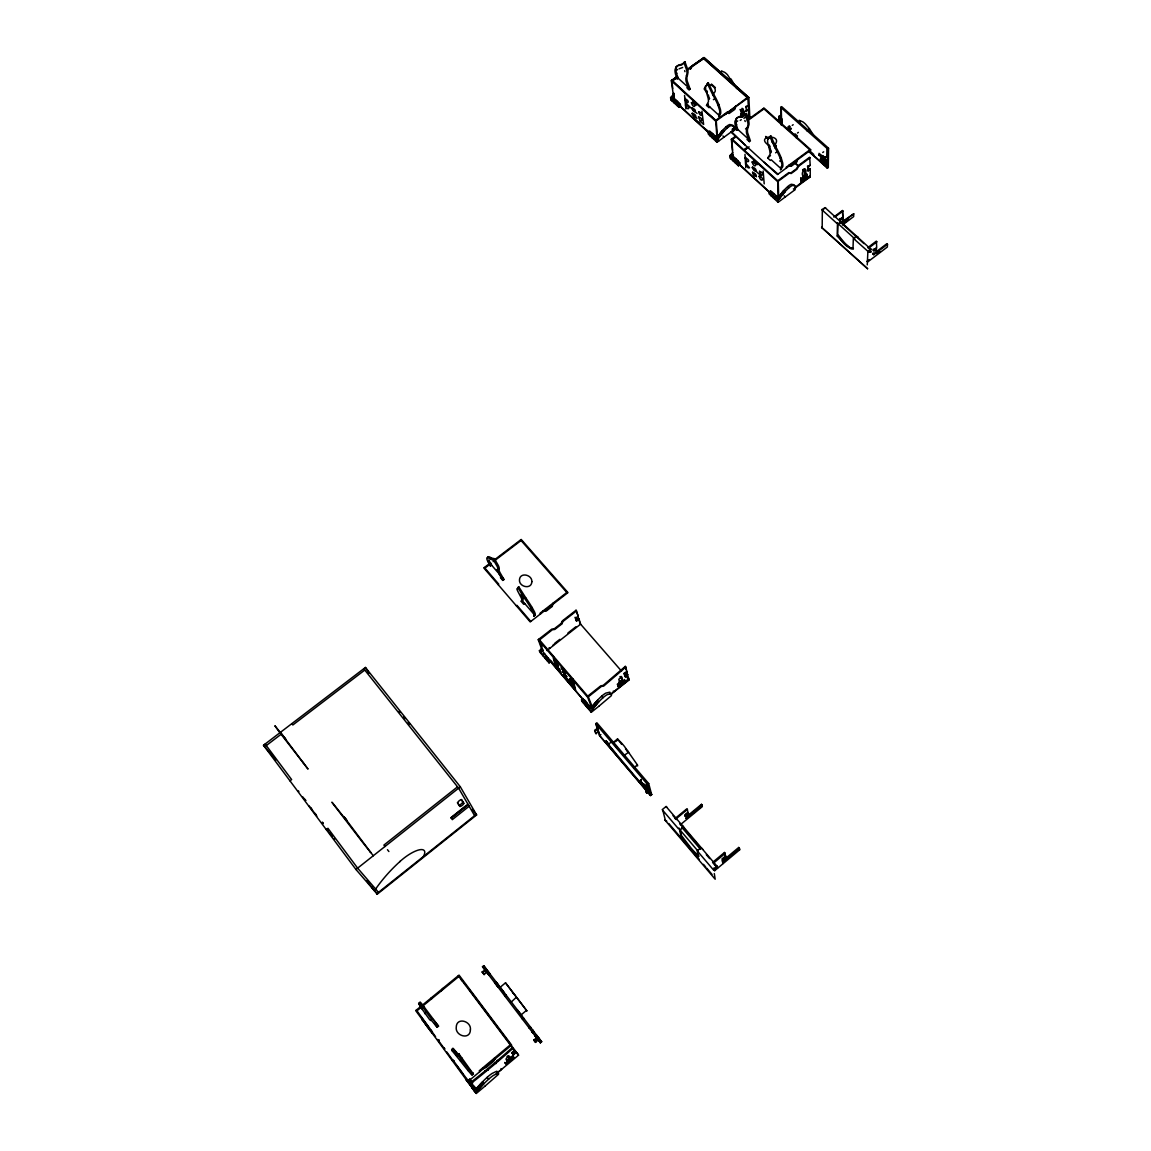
<?xml version="1.0" encoding="UTF-8"?>
<svg xmlns="http://www.w3.org/2000/svg" width="1151" height="1151" viewBox="0 0 1151 1151"><rect width="100%" height="100%" fill="white"/><g stroke="black" fill="none" stroke-linecap="round" stroke-linejoin="round"><path stroke-width="1.5" d="M825.526 160.982L819.023 155.184L819.037 153.356L825.54 159.155M825.512 162.881L825.497 164.276L820.519 159.831L820.519 158.435L826.418 163.586M822.188 227.927L822.332 210.158M822.692 156.608L822.706 155.543L825.555 158.075M824.835 161.73L827.468 160.09L824.835 161.73L824.879 157.284L826.993 156.205L827.08 148.45M825.353 162.19L824.879 157.284M826.993 162.233L827.454 165.802M826.95 159.629L826.864 167.283L810.347 152.522M826.993 156.349L825.396 157.745M827.382 168.147L827.598 148.911L780.738 107.345L781.673 106.655L828.547 148.22L828.303 167.456L827.382 168.147L808.822 151.558M837.914 223.567L837.683 234.3L845.453 244.257A16.359 6.417 53.3 0 0 849.783 247.465L853.423 248.674L849.323 247.796A16.359 6.402 53.3 0 1 840.748 239.969L837.237 234.631L837.453 223.913M839.654 219.683L839.683 218.561L840.158 220.143L842.82 218.158L840.158 220.143M833.784 217.05L842.489 210.532L842.849 217.035L840.187 219.021M842.302 217.697L842.748 220.92L840.101 222.92M842.748 220.92L842.82 218.158M842.849 217.035L842.489 210.532M517.821 587.571L518.871 586.938L525.647 597.614A39.825 5.338 52.6 0 1 532.079 607.44L534.352 611.584A22.948 3.108 52.5 0 1 535.344 614.361L533.877 616.116L534.726 615.138M521.072 594.693L522.166 596.837A24.286 3.28 52.6 0 1 523.072 599.254C523.576 601.038 519.921 602.275 522.05 600.031A24.286 3.252 52.6 0 0 521.144 597.614L517.749 591.182A23.006 3.136 52.5 0 1 516.885 588.895C518.482 585.643 522.223 596.664 524.626 598.405A39.839 5.323 52.6 0 1 531.057 608.232L533.345 612.375A22.962 3.093 52.5 0 1 534.323 615.152L533.877 616.116M842.561 224.949L853.639 216.618L853.74 213.827L840.935 222.589M852.977 249.004L853.337 238.358L868.415 251.781M853.797 238.012L856.661 236.3L858.186 237.221M498.959 569.112L499.03 570.062A24.344 3.295 52.6 0 0 499.908 572.45L503.98 579.514L502.829 580.392L500.469 577.658L501.62 576.766M499.203 568.594L499.131 567.688A22.588 3.05 52.8 0 0 498.297 565.429L494.412 558.681L492.642 559.976L490.268 558.954A39.81 5.309 52.6 0 0 487.118 557.659M873.105 254.141L873.163 252.975L873.767 254.731L873.105 254.141L886.86 243.695L887.507 244.3L887.335 247.019L867.624 261.996M867.25 264.888L867.897 251.306L870.372 249.436M873.307 250.256L873.364 249.12L873.969 250.86L873.307 250.256L875.969 248.228L876.487 251.565M721.735 71.65L721.36 70.945L724.684 72.326A13.035 4.992 56 0 1 727.432 74.714L730.928 80.11L730.41 79.189M874.026 249.709L876.702 247.681L876.371 241.134L867.825 247.609M487.909 557.429L488.24 556.739A39.81 5.338 52.6 0 1 491.405 558.019M676.126 68.283L676.025 69.118A20.589 7.539 56.1 0 0 676.011 70.038M809.239 129.804L809.383 128.682L805.714 124.337A13.222 5.352 54.9 0 0 802.837 121.848L799.211 120.323L800.305 121.733M768.695 138.365L770.767 135.804L776.019 147.342A36.774 13.97 54.9 0 1 781.155 157.73L782.637 162.665A21.164 8.1 54.8 0 1 782.738 166.679L780.421 169.6L781.313 168.938M740.683 113.143L741.373 116.999L741.704 110.496A1.597 0.763 -49.1 0 1 742.755 109.748L743.316 116.122A1.64 0.777 -49 0 1 742.596 116.841M743.186 113.575L742.611 115.934A1.64 0.777 -49 0 1 741.373 116.726L740.87 116.553M706.728 84.67L708.297 82.743L713.634 94.166A35.926 13.193 55.9 0 1 718.799 104.424L720.397 109.331A20.675 7.654 55.8 0 1 720.684 113.402L718.641 116.424L719.519 115.791M802.894 169.888L804.189 168.823A1.669 0.734 -48.3 0 1 804.607 168.765L804.232 175.297A1.669 0.734 -48.3 0 1 802.981 176.117L802.779 176.132M805.427 174.65L804.966 175.499A1.683 0.734 -48.3 0 1 803.484 176.592C799.226 172.981 808.146 163.125 805.427 174.65L804.909 174.189M683.881 62.399L686.687 70.168A20.459 7.467 56.4 0 1 686.974 73.419L685.867 78.196A21.955 8.086 55.9 0 0 686.169 81.635L689.104 89.764L690.111 89.059L687.176 80.915A21.955 8.1 55.9 0 1 686.874 77.477L687.981 72.7A20.445 7.482 56.4 0 0 687.708 69.448L684.903 61.679L682.255 64.557L679.896 65.319A35.926 13.165 55.9 0 0 675.91 67.218L675.018 69.823A20.589 7.525 56.1 0 0 675.45 73.966L677.09 78.829L678.313 78.34M621.08 676.371L622 679.853L619.18 682.097L619.9 682.759L622.562 680.486L621.626 677.004L619.842 676.759M676.299 67.564L676.889 66.456A35.926 13.179 55.9 0 1 680.888 64.571L684.183 62.931M733.345 130.408L733.878 129.2A6.633 3.165 -48.6 0 0 734.007 126.308L730.986 125.603A7.395 3.525 -48.6 0 0 727.533 127.732A22.013 10.431 -48.5 0 0 723.907 131.358L716.8 139.976L716.987 142.264L733.345 130.408L732.137 129.315L735.892 126.61L733.043 129.099M508.972 1056.604C499.894 1061.078 515.576 1062.56 508.382 1055.827C513.101 1058.071 505.361 1059.596 507.692 1061.323M502.829 580.392L498.757 573.342A24.344 3.266 52.6 0 1 497.865 570.954L497.966 568.58A22.588 3.036 52.8 0 0 497.117 566.335L493.232 559.573M499.088 568.839L497.923 569.731M740.668 110.928L741.215 110.05M684.903 61.679L684.442 62.542M794.665 190.001L795.24 188.807A6.777 2.949 -48 0 0 795.514 185.973L792.579 185.412A7.553 3.295 -48 0 0 789.097 187.642A22.502 9.74 -47.9 0 0 785.37 191.325L778.018 200.044L778.09 202.288L794.665 190.001L793.399 188.865M770.494 155.543L767.688 158.032L770.321 160.435L771.213 159.773L781.471 169.082M715.749 120.38L726.698 112.496L729.029 113.546L734.813 109.374L735.921 105.863M736.395 118.941L737.1 117.891L734.985 121.186A21.063 7.971 55.2 0 0 735.23 125.272L736.769 130.149L738.036 129.631M809.844 149.831L788.924 165.226L790.694 165.758L796.132 161.759L797.844 158.665L796.679 162.248L791.226 166.262L788.924 165.226L786.191 167.24L786.723 167.729M552.25 606.404L551.717 605.771L545.56 610.548L543.186 610.793L546.106 611.167L552.25 606.404L553.243 602.995M777.716 180.779L788.809 172.607L790.579 173.11L796.434 168.794L798.147 165.715L809.671 157.227L810.218 165.413L808.074 166.492L808.088 170.923L807.556 166.032L810.218 165.413M788.809 172.607L791.097 173.585L796.952 169.255L798.665 166.19L810.203 157.687M576.622 621.065L576.075 620.432L578.406 618.145L578.967 618.763L576.622 621.065L575.673 617.929L578.248 616.361L576.047 610.231L562.638 620.677L561.055 623.497L554.235 628.82L551.804 629.122L538.251 639.668L542.366 650.977L550.84 661.566L549.041 662.89L539.977 652.3L539.402 650.732L541.574 648.732L542.884 650.257L542.366 650.977L540.711 652.257L539.402 650.732M541.833 646.358L539.502 639.927L552.336 629.77L554.796 629.453L561.602 624.144L563.184 621.31L576.593 610.864M562.652 620.662L561.602 624.144M736.007 120.438A21.063 7.985 55.2 0 0 736.252 124.524L737.791 129.416L748.035 138.724L747.013 139.472L749.387 141.631L750.409 140.882L747.618 132.71A22.473 8.589 55 0 1 747.488 129.315L748.97 124.682A20.905 7.942 55.5 0 0 748.826 121.474L746.165 113.661L743.215 116.452L740.582 117.057A36.76 13.927 54.9 0 0 736.108 118.668M587.744 696.168L600.793 685.823L603.182 685.392L625.324 666.371L627.209 672.198L626.648 671.551L624.058 673.22M599.211 705.98L591.269 712.311L590.794 710.843L592.463 709.52L587.686 697.305L601.354 686.471L603.743 686.039L625.871 667.005M746.165 113.661L745.618 114.496M441.207 991.011L442.761 988.45L443.336 989.213M680.155 104.05L677.493 105.964L677.248 103.633L678.63 102.655L680.385 104.597A3.381 1.209 55.8 0 1 680.558 106.194L679.176 107.172A3.381 1.194 55.8 0 0 679.004 105.59L676.659 102.813A2.201 0.777 55.8 0 0 675.968 102.18L674.889 101.187A2.129 0.748 55.8 0 0 674.213 100.554L673.062 99.518A2.518 0.892 55.9 0 0 672.328 98.842L670.587 97.533L672.443 95.806A27.696 13.913 -49 0 1 673.968 93.504M671.767 98.612L673.623 96.9A27.696 13.898 -49 0 1 674.112 96.123M733.014 126.006A6.618 3.165 -48.7 0 0 732.813 125.214L729.777 124.509A7.395 3.525 -48.6 0 0 726.324 126.639A21.998 10.445 -48.5 0 0 722.699 130.264C719.879 132.149 717.951 139.314 714.944 137.976A2.547 0.921 55.2 0 0 714.195 137.271L713.016 136.206A2.144 0.777 55.3 0 0 712.325 135.559L711.217 134.538A2.216 0.806 55.3 0 0 710.498 133.89L708.297 132.322A3.798 1.367 55.3 0 0 708.455 134.264L716.987 142.264M482.845 1067.811L483.449 1068.617L486.326 1067.337L493.462 1061.366L495.131 1058.848L494.527 1058.028L510.267 1044.878M736.856 164.334L736.712 162.061L738.122 161.039L739.935 163.054A3.439 1.252 54.9 0 1 740.021 164.593L738.438 165.802L729.921 157.96L729.763 155.673L731.662 153.917A28.286 13.093 -48.3 0 1 732.712 152.364M470.356 1082.688C484.859 1071.394 498.498 1059.927 512.195 1047.683L515.116 1051.165L512.181 1053.338L511.591 1052.561L513.519 1054.877L516.123 1052.374L515.562 1051.582L512.943 1054.1L513.519 1054.877M466.141 1078.458L470.241 1084.055C484.959 1072.531 498.872 1060.934 512.785 1048.46L512.195 1047.683M729.763 155.673L731 156.795L732.396 155.773L732.899 155.054L731.662 153.917M494.412 558.681L491.434 558.062L490.268 558.954M794.42 185.584A6.777 2.964 -48 0 0 794.248 184.822L791.327 184.261A7.553 3.295 -48 0 0 787.831 186.491A22.488 9.755 -47.9 0 0 784.119 190.188C781.227 192.03 779.141 199.368 776.105 197.986A2.59 0.964 54.2 0 0 775.314 197.253L774.091 196.13A2.187 0.806 54.2 0 0 773.357 195.469L772.192 194.39A2.259 0.834 54.3 0 0 771.458 193.713L769.127 192.044A3.87 1.439 54.3 0 0 769.185 193.929L778.09 202.288M610.174 693.305A7.625 2.489 -41.3 0 0 609.771 692.183L605.872 693.089A8.503 2.762 -41.3 0 0 601.728 696.11A25.308 8.172 -41.3 0 0 597.527 700.211L589.456 709.261L590.794 710.843M592.463 709.52L598.16 702.57L596.793 700.988M501.002 1068.617L501.577 1069.38L496.513 1073.394L497.031 1072.487A8.575 1.827 -39.7 0 0 496.585 1071.279L491.937 1073.538A9.568 2.043 -39.7 0 0 487.276 1077.235A28.43 6.014 -39.8 0 0 482.715 1081.623L474.097 1090.803L476.298 1093.45L485.132 1086.04M718.785 116.568L719.807 114.035A20.675 7.64 55.8 0 0 719.504 109.978L717.951 105.072A35.94 13.179 55.9 0 0 712.757 94.799L707.75 84.354L708.297 82.743M475.507 1092.745L484.111 1083.537A28.444 5.985 -39.8 0 1 488.686 1079.149A9.568 2.029 -39.7 0 1 493.347 1075.451L497.98 1073.192A8.575 1.827 -39.7 0 1 498.426 1074.387L485.118 1086.026M718.195 138.954L716.339 136.969A2.547 0.921 55.3 0 0 715.591 136.264L714.411 135.199A2.144 0.777 55.3 0 0 713.721 134.552L712.613 133.53A2.216 0.806 55.3 0 0 711.894 132.883L709.692 131.315A3.798 1.381 55.3 0 0 709.606 132.509M598.146 702.556L598.865 701.779A25.308 8.143 -41.3 0 1 603.066 697.679A8.503 2.762 -41.3 0 1 607.224 694.643L611.123 693.736A7.625 2.475 -41.3 0 1 611.253 695.751L599.196 705.966M546.955 650.588L580.593 624.159L578.967 618.763M745.92 111.187L748.467 109.561L745.805 111.115M781.515 119.143L778.939 120.783L781.543 119.157M807.57 170.449L810.218 168.809L810.246 176.808L794.578 188.404M808.088 170.923L810.203 168.823M726.18 126.783L727.533 127.732M787.687 186.649L789.097 187.642M780.579 169.744L781.831 167.341A21.164 8.086 54.8 0 0 781.73 163.327L780.277 158.406A36.774 13.956 54.9 0 0 775.141 148.004L770.192 137.429L770.767 135.804M399.8 861.696L400.231 861.265A21.351 6.805 -38.7 0 1 419.482 849.798A21.351 6.805 -38.7 0 1 423.424 856.502M627.784 674.486L625.381 676.817L624.835 676.184L627.237 673.839L629.093 679.565L610.476 694.384M597.844 729.202L597.283 728.525L594.635 730.266L595.542 733.029L596.089 733.676L598.52 731.302M601.556 696.283L603.066 697.679M485.017 969.948L482.125 971.991L484.125 974.58L486.672 972.12M745.316 114.855L740.582 117.057M536.726 1039.943L534.999 1041.612L535.575 1042.389L538.179 1039.885M487.089 1077.408L488.686 1079.149M649.38 791.226L646.704 793.025L646.128 792.348L645.596 790.392L648.099 787.989L646.963 783.773M646.704 793.025L646.157 791.068L648.675 788.665L648.099 787.989M708.383 104.079L706.513 105.403L709.03 107.69L709.908 107.057M779.443 199.008L777.515 196.936A2.59 0.964 54.2 0 0 776.724 196.217L775.501 195.094A2.187 0.82 54.2 0 0 774.767 194.418L773.616 193.354A2.259 0.834 54.3 0 0 772.868 192.677L770.537 190.994A3.87 1.439 54.3 0 0 770.595 192.893M512.382 1056.143L513.792 1057.855L512.382 1056.143L507.116 1060.56M496.326 1073.797L518.554 1055.15L467.637 987.4M537.661 1039.18L538.869 1038.159M541.445 1041.526L540.236 1042.547L541.502 1041.612M540.409 1042.777L541.617 1041.756L483.722 965.689L482.499 966.682L540.409 1042.777L535.071 1035.857L536.308 1034.821L541.617 1041.756M494.527 1058.028L479.248 1070.804L479.852 1071.624M489.276 1063.524L492.844 1060.546L493.462 1061.366M467.723 1081.767L511.605 1045.079L459.033 975.113L415.698 1010.621L476.298 1093.45M531.877 1031.613L533.1 1030.591M532.323 1032.188L533.546 1031.167M533.949 1031.699L533.042 1033.109M535.934 1036.936L537.157 1035.914M514.238 1057.28L506.267 1064.157L505.418 1063.236L512.972 1056.92M536.237 1037.324L537.459 1036.303M506.267 1064.157L505.692 1063.395L513.217 1057.078M537.963 1036.965L536.74 1037.986L534.481 1035.08M488.6 974.609L489.794 973.617M521.029 1014.693L521.619 1015.47L521.144 1014.851L526.496 1010.391L513.95 993.86M522.194 1018.865L523.403 1017.844M522.64 1019.455L523.863 1018.448M712.555 862.43L724.497 852.474L725.763 856.603L722.655 859.898L725.849 857.236L725.116 856.373L721.922 859.034L722.655 859.898M713.289 863.293L725.231 853.337M473.061 1073.149L471.896 1074.128L472.327 1075.25A26.948 1.065 53.2 0 1 470.932 1073.926L468.112 1070.646L469.306 1069.653L472.111 1072.948A26.948 1.036 53.2 0 0 473.493 1074.257L458.803 1053.74L457.638 1054.719M738.712 847.467L722.296 861.178L723.015 862.027L739.446 848.316L738.712 847.467L739.647 849.812L714.67 870.688L713.937 869.839M723.015 862.027L726.094 858.732L725.849 857.236M471.464 1074.056L472.644 1073.077M472.068 1074.372L473.248 1073.394M454.89 1052.777L456.084 1051.784M455.925 1055.035L457.12 1054.043M452.199 1060.531L452.904 1059.956L468.428 1081.177M679.579 830.087L681.004 836.13L685.19 841.913A19.452 2.388 51.4 0 0 694.7 853.107L698.959 856.186L695.233 852.661A19.452 2.388 51.4 0 1 690.557 847.438L681.536 835.698L680.112 829.641M460.587 1058.747L461.767 1057.769M468.083 1070.603A46.659 1.827 53.2 0 1 460.458 1061.064L461.637 1060.042L452.818 1048.23A27.12 1.065 53.2 0 1 454.012 1049.41L458.285 1054.33A28.43 1.093 53.1 0 0 459.537 1055.568L458.803 1053.74M505.821 994.709L504.613 995.701L505.145 996.392L506.339 995.385M504.857 996.032L506.066 995.039M460.443 1061.035L452.285 1050.949L453.494 1049.957M511.332 1001.974L516.454 997.169M420.878 1005.398L420.259 1004.708A26.631 1.05 53.1 0 0 418.691 1003.125L418.705 1003.686A46.615 1.827 53.2 0 0 421.798 1008.751L429.409 1019.326A26.358 1.05 53.1 0 0 430.589 1020.477L430.949 1020.074A28.545 1.122 53.2 0 1 432.2 1021.282L437.193 1027.253L438.531 1026.145L421.597 1003.614A26.631 1.022 53.1 0 0 420.029 1002.032L420.057 1002.579A46.601 1.784 53.2 0 0 423.151 1007.629L430.776 1018.203A26.344 1.022 53.1 0 0 431.956 1019.354L432.301 1018.966A28.545 1.108 53.2 0 1 433.553 1020.174L438.531 1026.145M431.74 1032.576L432.445 1032.001L416.389 1010.06M680.183 829.9L678.989 828.303L680.183 829.9L683.622 827.065L682.428 825.468M496.225 982.105L495.103 983.213L497.29 986.062L496.556 985.112M495.563 983.803L496.772 982.81M497.678 986.623L498.901 985.616M498.167 987.241L499.376 986.234M504.455 992.939L500.167 987.285L505.505 982.825L516.022 996.622M430.776 1020.29L432.129 1019.167M687.507 809.398L675.651 819.152L675.09 818.49L686.946 808.736L688.255 812.894L685.219 816.145L688.384 813.541L687.823 812.879L684.658 815.498L685.219 816.145M488.729 974.768L489.923 973.789L483.722 965.689M684.658 815.498L686.629 813.11M686.514 816.635L701.463 804.333L702.024 804.981L702.326 806.606L680.284 824.778M688.384 813.541L688.73 815.138L685.708 818.419L702.024 804.981M690.931 814.894L701.765 805.959L701.463 804.333M416.95 1010.823L458.875 976.465M421.827 1008.78L423.18 1007.672M423.151 1008.103L424.474 1007.01M424.618 1013.614L426.287 1012.146M418.705 1003.686L420.057 1002.579M643.711 784.45L642.589 785.37L642.359 784.55L647.078 790.09M650.545 795.571L647.538 784.464L648.689 783.529L596.851 722.785L595.714 723.691L599.585 735.676L650.545 795.571L651.667 794.65L648.689 783.529M650.373 795.355L651.61 794.406L649.337 791.744M640.388 781.486L641.208 779.486L640.388 781.486L647.567 789.931M633.669 767.918L637.409 764.897L624.374 746.323A15.625 2 51.8 0 0 621.18 742.64L617.468 738.956L620.26 742.539M600.621 734.539L599.513 735.431L645.97 790.046M623.597 755.761L628.647 752.265L627.885 751.186M609.757 743.229L610.893 742.323M612.505 742.999L617.497 738.985M615.483 741.69L617.972 739.69M599.585 735.676L600.707 734.784M376.881 893.636L476.269 814.361M377.312 894.14L476.615 814.937L460.342 786.824L365.442 667.451L263.493 745.273L355.947 869.48L377.312 894.14L371.658 886.831M591.11 707.951L586.881 703.002L585.226 704.311L585.701 705.793M588.88 705.347L587.226 706.656L587.701 708.124L589.355 706.815L587.355 704.484M451.178 817.483L466.443 805.34M618.332 686.73L617.828 684.931L624.619 679.536L625.094 681.334L618.332 686.73L617.77 686.097L624.547 680.716L625.094 681.334M468.025 804.333L451.106 817.785L452.285 819.656L469.133 806.261L468.083 804.923L451.235 818.318M627.381 679.867L628.273 677.853M625.842 681.421L628.547 678.946L629.093 679.565M611.095 694.211L629.165 679.838L623.885 673.795M457.537 786.824L383.902 845.093L384.966 846.503M355.947 869.48L460.342 786.824M591.269 712.311L581.902 701.333C580.147 696.772 586.132 700.153 586.881 703.002M581.902 701.333L583.557 700.024L583.068 698.542M584.938 700.7L583.183 701.937L583.672 703.405M572.033 679.061L572.651 678.558L575.601 689.708M549.113 662.904L548.495 661.336L550.135 660.055M553.358 644.402L553.372 645.438M554.653 643.38L559.832 639.337M567.918 633.007L576.004 626.691M544.61 653.567L542.869 654.775L543.43 656.329M546.452 655.753L544.811 657.048L545.373 658.602M326.265 829.626L327.949 828.303L357.63 868.142L378.492 892.356M548.509 658.113L546.797 659.365L547.358 660.904L548.998 659.624L547.013 657.322M552.609 656.415L553.228 655.926L553.904 657.84M566.81 592.492L540.092 613.195L540.625 613.814M531.071 608.26L532.093 607.469M521.892 598.635L522.914 597.844M524.626 598.405L525.647 597.614M516.367 605.829L516.972 605.368L530.798 621.439M289.98 780.853L291.635 779.572L265.133 744.021M524.683 603.498L523.676 604.275L521.043 601.225M738.438 165.802L738.625 165.615A3.439 1.252 54.9 0 0 738.539 164.075L736.122 161.212A2.23 0.82 54.9 0 0 735.403 160.55L734.266 159.514A2.158 0.791 54.9 0 0 733.561 158.867L732.367 157.773A2.561 0.935 54.9 0 0 731.604 157.068L731.115 156.824M517.835 587.729L518.871 586.938M501.678 579.068L502.829 578.176M498.138 584.622L498.743 584.161L484.398 567.501M490.527 562.825L483.808 567.961L530.194 621.914L567.975 592.607L521.202 539.459L494.527 559.789M493.146 561.587L494.311 560.695M484.902 568.09L491.031 563.414M493.693 561.386L521.072 540.51M491.664 565.242L490.283 565.846L491.434 564.968L489.103 560.81A22.775 3.065 52.6 0 1 488.7 559.947M364.781 670.055L292.843 724.986L291.822 723.648M266.298 745.56L281.563 733.906M496.887 569.673L498.052 568.795M873.767 254.731L887.507 244.3M866.962 261.392L869.365 259.579M877.076 253.709L879.824 251.637M488.24 556.739L486.815 558.782A22.79 3.036 52.6 0 0 487.952 561.702L490.283 565.846M488.341 561.933L489.492 561.055M868.487 248.213L877.033 241.739M867.983 251.666L870.803 248.659M873.969 250.86L876.645 248.832M835.497 216.604L843.007 210.993M837.899 224.042L836.878 222.647L837.899 224.042L840.777 221.884L839.755 220.488M841.439 223.049L853.74 213.827M843.597 223.337L849.05 219.237M822.706 210.216L824.634 207.914M774.321 194.202L772.796 195.238L772.868 197.483M776.076 195.929L774.666 196.965L774.738 199.209L776.148 198.173M801.269 178.578L807.067 174.29L807.081 176.995L801.297 181.268L800.751 178.103L801.297 181.268M800.779 180.808L806.563 176.535L806.549 173.83M800.607 183.095L810.246 176.808M794.665 187.93L809.728 175.959M827.224 168.003L828.317 167.053M537.229 1038.648L534.323 1040.792L533.747 1040.015L536.639 1037.885M778.177 197.843L777.702 181.642L789.327 173.067M769.213 191.958L770.623 190.908M819.023 155.184L819.958 154.493L826.461 160.291M822.735 152.507L823.67 151.817M827.598 148.911L828.547 148.22M772.292 192.447L770.882 193.483L770.954 195.728L772.364 194.692M820.519 159.831L821.454 157.745L823.943 159.975M780.277 158.406L781.184 157.745M779.687 161.111L780.579 160.449M781.025 166.766L781.932 166.104M764.206 183.858L763.156 171.024M512.569 1051.841L514.54 1050.388L515.116 1051.165M775.112 148.004L776.019 147.342M770.508 151.975L771.415 151.313M797.456 133.041L798.391 132.365M796.492 138.379L797.398 135.976L794.981 133.818M775.573 152.824L776.465 152.162M763.617 161.874L778.033 174.132M806.621 130.71L809.383 128.682L813.915 135.804M743.934 150.191L746.841 148.076M744.812 149.975L749.1 146.868M738.122 161.039L737.518 160.19A2.23 0.82 54.9 0 0 736.798 159.529L735.676 158.493A2.158 0.791 54.9 0 0 734.957 157.845L733.014 158.665L733.173 160.953M736.352 159.327L734.856 160.334L735 162.622L736.395 161.6M738.309 163.514L739.705 162.492M788.651 126.754L790.104 126.423L788.564 126.711A1.827 0.734 55.1 0 0 788.564 128.624L789.485 129.574A1.827 0.734 55.1 0 0 790.363 129.157A1.827 0.734 55.1 0 0 789.169 127.099M792.233 125.401L793.168 124.711M768.782 146.968L769.688 146.306M745.287 145.17L731.389 131.646M731.144 159.083L732.568 158.464M744.222 149.572L746.999 147.558M715.174 138.321L713.778 139.329L713.591 137.027L715.116 136.034M740.251 120.438L741.287 119.69M743.877 118.352L744.913 117.603M735.748 125.214L736.769 124.481M747.287 117.56L748.265 116.855L748.208 113.805M715.778 141.156L717.159 140.149M748.869 117.359L749.79 116.697M748.74 117.647C751.171 115.891 748.078 119.085 748.265 116.711M736.813 127.703L730.856 132.02L777.486 174.52L810.951 149.903L764.019 108.021L747.776 119.776M731.892 132.106L737.316 128.164M747.445 120.841L763.976 108.87M736.769 130.149L737.791 129.416M734.424 157.644L733.777 156.752A2.561 0.935 54.9 0 0 733.014 156.047L731.331 139.271L735.503 136.25M745.546 128.898L746.567 128.164M747.215 127.675L748.251 126.927M732.439 139.429L736.093 136.782M747.488 97.418L724.785 114.611L748.553 97.475L703.88 57.55L687.305 69.305M716.987 137.847L715.721 121.215L727.202 112.942M747.905 98.18L748.841 97.504L704.153 57.622L691.837 66.168L690.341 69.233L691.852 66.168L703.635 58.615L747.905 98.18L748.884 117.776M708.455 132.192L709.764 131.228M744.251 111.503L742.208 109.676L743.129 109M711.361 132.682L709.966 133.689L710.153 136.005M713.289 134.365L711.793 135.372L711.98 137.674M736.654 121.675L737.676 120.941M717.951 105.072L718.828 104.424M719.044 113.503L719.922 112.87M703.333 127.444L708.699 131.531M712.742 94.799L713.634 94.166M708.771 99.087L709.663 98.454M713.39 99.677L714.282 99.029M702.513 109.086L716.239 120.754M506.929 1056.604L507.922 1055.985M685.061 93.173L671.839 80.282M675.349 101.748L673.954 102.727L670.846 99.864L670.587 97.533M678.63 102.655L678.054 101.82A2.201 0.777 55.8 0 0 677.364 101.187L675.464 101.993L675.709 104.324L679.018 107.374M686.442 75.736L687.449 75.016M687.852 87.001L686.845 87.721L689.104 89.764M670.846 99.864L672.227 98.885M688.01 88.771L689.017 88.066L690.111 89.059M672.026 100.943L673.407 99.964M676.846 101.015L676.27 100.195A2.129 0.748 55.9 0 0 675.594 99.576L673.709 100.396L673.954 102.727L675.709 104.324M675.882 67.175L676.889 66.456M679.896 65.319L680.917 64.6M676.558 70.24L677.565 69.52M682.658 67.463L679.133 68.815M675.91 73.88L676.917 73.16M677.176 76.498L671.321 80.642L715.721 121.215M677.148 76.599L671.335 80.728L673.723 97.849A2.518 0.892 55.9 0 1 674.457 98.526L675.09 99.403M672.328 80.714L677.651 76.93M687.593 69.88L703.808 58.37M672.414 80.872L677.22 77.462M677.09 78.829L678.083 78.124L676.457 73.247A20.589 7.539 56.1 0 1 676.083 71.031M485.564 970.681L482.686 972.724L482.125 971.991M596.089 733.676L595.182 730.899L597.829 729.173M627.194 672.213L624.605 673.853L625.381 676.817M773.976 145.86C785.716 133.358 752.423 135.027 769.573 145.904M705.692 85.807L704.139 88.944L707.174 93.188M712.829 93.749C718.713 91.159 712.958 83.563 708.052 84.915M707.405 83.39L705.577 87.016A20.675 7.755 55.7 0 0 705.88 90.296L708.124 98.166A21.927 8.057 56 0 1 708.44 101.633L706.513 105.403M778.939 120.783L778.81 116.251L780.925 115.215L779.313 116.697L779.428 121.215M748.193 105.993L745.675 106.655L748.179 106.021M769.861 136.465L767.645 139.918A21.178 8.215 54.8 0 0 767.803 143.17L769.846 151.026A22.43 8.532 55.1 0 1 770.005 154.45L767.688 158.032M621.626 677.004L618.792 679.263L619.727 682.73M871.192 251.752L869.163 251.882L870.775 252.069M550.682 661.609L583.557 700.024M581.399 699.851L589.456 709.261M636.877 765.645L637.654 765.904L637.409 764.897M542.366 650.977L541.056 649.452L541.617 651.006M540.711 652.257L548.495 661.336M717.677 867.926L714.21 864.387M715.577 866.976L717.188 868.343M787.946 129.056L796.463 136.652M763.458 108.424L810.39 150.321M809.844 150.968L813.771 154.464M820.303 160.306L822.922 162.636M703.333 57.938L748.006 97.878M743.719 116.064L744.913 114.524M741.719 109.575A1.597 0.763 -49.1 0 1 742.668 109.259L743.46 109.935M742.007 109.69L744.596 112.021M741.906 110.007L744.496 112.323M740.093 109.474L744.021 113.028M711.433 84.066L715.39 87.62M735.705 105.906L734.122 108.971M740.395 110.136L744.337 113.704M765.962 136.494L768.307 138.595M771.803 141.76L776.278 145.789M794.737 162.435L798.665 166.19M802.65 169.571L805.297 171.959M765.588 136.537L768.192 138.883M773.386 143.573L775.975 145.904M794.147 162.305L798.046 165.816M805.427 175.499L803.024 177.283M728.77 112.827L726.957 112.208M825.569 207.612L821.742 209.626L836.432 222.977M825.051 207.612L871.293 249.594M840.359 222.186L863.955 243.609M867.796 247.105L870.89 249.911M472.557 1088.342L465.594 1079.12L466.486 1080.026M678.083 78.124L686.83 86.08M707.39 104.77L719.663 115.934M837.856 223.423L854.819 238.847M467.536 1081.825L468.342 1082.559M469.752 1084.889L470.471 1085.479M671.853 80.354L716.239 120.841L717.476 137.113L718.699 138.235M692.514 101.82L696.24 105.23M722.555 130.437L723.749 131.531M722.065 130.984L723.274 132.077M731.331 139.271L777.702 181.642M836.806 235.84L851.28 249.076M722.022 131.027L723.245 132.135M721.404 131.775L722.612 132.883M753.286 161.154L757.185 164.708M470.241 1084.055L477.363 1091.191M720.799 132.523L722.008 133.631M783.96 190.361L785.212 191.512M720.195 133.271L721.418 134.379M722.943 135.976L724.137 137.07M719.62 134.034L720.843 135.142M782.781 191.713L784.047 192.879M686.557 103.849L697.06 113.46M719.058 134.796L720.281 135.919M782.148 192.476L783.414 193.641M781.529 193.239L782.795 194.404M718.512 135.573L719.735 136.681M784.09 195.756L785.342 196.907M717.994 136.35L719.202 137.458M752.092 167.629L761.128 175.916M780.925 194.001L782.191 195.166M672.443 95.806L673.623 96.9L673.277 93.591M691.693 113.517L697.002 118.38M699.65 120.812L703.621 124.452L701.937 111.273M780.335 194.778L781.615 195.943M671.968 96.54L673.148 97.619M779.774 195.555L781.04 196.72M694.585 118.582L699.88 123.43M717.677 139.775L718.886 140.882M779.227 196.332L780.479 197.497M680.399 106.381L708.858 132.523M715.591 138.854L716.8 139.976M679.881 106.28L709.476 133.473M713.332 137.012L715.908 139.386M752.653 173.24L756.495 176.779M779.946 198.274L778.68 197.109L778.234 181.254L731.849 138.897L732.583 150.206M731.173 154.651L732.396 155.773M739.848 164.78L770.71 193.167M776.752 198.893L778.018 200.044M739.1 164.478L770.422 193.282M422.676 1020.131L421.77 1019.268L430.373 1030.649M425.381 1024.217L428.301 1027.829L427.424 1026.98M702.844 849.424L701.218 847.712L697.722 850.316M808.621 128.768L809.139 129.502M505.692 1063.395L504.843 1062.459L505.418 1063.236M615.44 745.848L616.188 746.654A15.639 1.942 51.8 0 1 616.95 747.517M298.454 790.866L298.872 791.672M520.569 539.934L567.342 593.096M578.248 616.361L576.047 610.231M575.673 617.929L575.126 617.296L576.075 620.432M580.046 623.54L621.526 671.105M622.705 681.047L622.159 680.428L617.281 684.298L617.828 684.931M625.511 748.941L626.374 749.992M517.821 1054.201L515.562 1051.582M453.422 1051.064L454.113 1051.856M455.724 1053.755L457.091 1055.323A28.444 1.122 53.2 0 0 457.638 1055.884M491.434 564.968L497.39 571.874M498.441 573.097L503.98 579.514M522.05 600.448L534.898 615.325M518.554 1055.15L515.893 1051.971M597.34 700.398L598.693 701.966M550.264 647.869L549.142 647.682L549.761 648.401M596.045 701.837L597.398 703.405M595.355 702.614L596.707 704.196M594.679 703.39L596.031 704.973M725.763 856.603L724.497 852.474M594.031 704.167L595.384 705.75M538.251 639.668L587.686 697.305M688.73 815.138L687.823 812.879M726.094 858.732L725.116 856.373M593.398 704.944L594.75 706.527M592.794 705.707L594.146 707.289M592.218 706.469L593.556 708.052M563.817 674.745L575.097 687.91M592.995 708.8L588.305 696.815L538.869 639.193L542.884 650.257M722.181 860.531L722.914 861.394M550.912 660.688L554.293 664.631M558.796 669.896L561.041 672.529M566.666 679.09L572.292 685.665M547.66 658.228L589.355 706.973M722.54 862.646L723.274 863.495M595.714 723.691L647.538 784.464M666.731 807.081L666.17 806.405L662.199 809.671L678.443 828.763M716.843 865.84L717.418 866.502L713.404 869.854L697.175 850.776L698.412 856.632M666.228 806.678L717.461 866.761M673.033 815.642L676.4 819.584M679.766 823.526L700.729 848.114M706.326 854.689L709.678 858.617M713.044 862.559L716.972 867.178M681.867 827.425L700.47 849.251M644.589 784.176L647.682 787.802M640.085 780.407L647.279 788.867M649.164 791.715L651.667 794.65M646.963 791.197L649.912 794.665L649.164 791.931M679.809 829.727L698.01 851.107M668.803 823.512L699.132 859.236M703.477 864.343L705.649 866.904M706.743 868.185L711.994 874.386M666.774 821.138L664.832 819.9L715.174 879.22L714.296 873.537M263.493 745.273L275.88 759.962M460.558 978.925L462.673 981.429M466.184 985.587L464.428 983.501L465.004 984.278M344.336 817.239L347.055 820.591M282.671 735.302L286.024 739.474M513.202 992.953C514.109 994.09 511.648 991.04 514.051 994.032M322.438 822.634L323.23 823.627M620.159 751.344L620.95 752.337M305.605 800.535L302.742 796.866M316.842 816.117L309.202 805.988M363.745 668.745L458.616 788.19L474.629 815.671M472.169 809.326L476.615 814.937M461.278 799.542L463.81 803.384A2.647 0.863 -39.4 0 1 462.155 805.412A2.647 0.863 -39.4 0 1 459.911 806.463L457.364 802.65M473.449 1085.868L471.766 1087.623L474.097 1090.803M533.747 1040.015L535.575 1042.389M310.727 807.671L311.734 808.966M475.939 1089.263L474.428 1087.249M387.455 849.697L388.894 851.539M283.578 736.597L284.729 738.064M505.505 982.81L514.497 994.622M283.275 736.194L274.888 725.734A70.024 0.82 52.8 0 0 280.053 732.971L308.036 769.084L280.398 732.367M369.903 884.759L367.975 882.227M482.499 966.682L489.175 975.372M538.409 1040.029L539.359 1041.238M302.9 762.264L303.634 763.214M332.351 836.504L329.172 832.331M512.195 991.601L512.353 991.831M496.297 982.177L496.829 982.882L495.621 983.875L494.542 982.45L495.218 983.357M516.914 997.773L526.957 1011.024L526.496 1010.391M496.095 981.918L496.426 982.364M497.822 984.191L498.484 985.069L497.764 984.119M517.331 1009.844L521.144 1014.851M539.258 1041.123L539.848 1041.885M483.578 973.861L484.125 974.58M330.265 833.266L332.38 836.072M373.269 855.768L344.149 817.066C355.026 831.727 323.834 791.356 333.963 805.067A57.133 0.719 52.8 0 1 348.882 824.447A70.772 0.834 52.8 0 0 362.896 842.705L370.78 852.632L370.176 851.654M458.314 975.717L510.871 1045.698M438.344 1039.641L438.919 1040.418M620.979 743.474L621.669 744.38M509.994 1057.64L510.843 1058.704M509.447 1057.021L510.037 1057.798M367.126 880.544L369.011 883.09M627.453 751.028L626.892 750.308L627.137 751.157M497.117 1060.301L497.692 1061.093M495.434 1062.805L496.009 1063.596M371.543 887.018L374.406 890.788L375.643 889.047A82.455 25.581 -39 0 1 387.7 873.825L389.613 871.724A63.19 19.74 -38.9 0 1 400.231 861.265M315.129 813.44L316.122 814.793M485.708 1066.517L486.326 1067.337M487.751 1069.221L488.341 1070.013M431.222 997.903L431.783 998.68M484.888 1070.531L485.477 1071.322M453.724 1060.618L454.3 1061.38M482.514 1081.825L483.924 1083.738M481.938 1082.429L483.291 1084.415M481.118 1083.292L482.542 1085.22M367.629 881.752L367.025 880.932M480.384 1084.069L481.809 1086.012M479.679 1084.861L481.089 1086.789M434.56 1023.656L437.193 1027.253M478.989 1085.623L480.413 1087.551M478.327 1086.386L479.751 1088.314M477.694 1087.134L479.104 1089.062M477.09 1087.853L478.499 1089.796M469.579 1078.717L472.687 1082.962M477.924 1090.501L468.241 1079.811M730.986 78.959L736.755 88.627M421.539 1017.484L428.532 1027.052M430.532 1029.785L435.567 1036.663M437.596 1039.439L444.703 1049.165M446.746 1051.942L453.854 1061.654M456.918 1065.855L463.076 1074.257M371.183 886.529L370.608 885.723M322.395 822.145L323.201 823.253M328.236 831.065L326.956 829.252M438.804 1039.842L439.351 1040.605M444.157 1047.957L444.732 1048.748M304.986 799.355L305.749 800.405M744.97 154.407L745.589 164.55L748.107 167.801L749.531 167.816L746.035 163.658L745.704 167.715M334.078 838.374L334.61 839.137M365.442 667.451L369.054 673.349M429.496 1029.8L432.129 1033.051M452.285 1050.949L451.624 1049.223A27.135 1.079 53.2 0 1 452.832 1050.388M459.911 806.463L457.695 802.751A2.604 0.849 -39.4 0 1 459.335 800.664A2.604 0.849 -39.4 0 1 461.609 799.643L463.81 803.384M745.129 114.409L747.79 122.222A20.919 7.928 55.5 0 1 747.934 125.43L746.452 130.063A22.473 8.575 55 0 0 746.596 133.444L749.387 141.631M744.826 120.467L745.229 121.531M554.955 660.832L556.451 667.321L553.286 658.314M596.29 724.367L600.074 736.108M769.271 144.997L770.738 150.364A22.43 8.546 55.1 0 1 770.94 152.738M616.044 754.178L606.318 742.107L648.099 791.83L647.869 791.025M578.421 618.13L580.133 623.813M708.311 94.857L709.002 97.533A21.927 8.071 56 0 1 709.203 98.77M707.045 90.9L707.405 92.166M613.267 691.089L613.814 691.722M684.672 70.657L684.96 71.664M644.128 785.169L647.438 789.457M644.733 787.342L644.963 788.147M624.475 674.831L624.835 676.184M627.482 674.803L627.237 673.839M662.847 810.433L665.465 820.663M625.324 666.371L626.202 669.824M714.109 867.725L714.67 870.688M739.446 848.316L739.647 849.812M672.026 82.009L672.745 88.627M673.723 93.116L674.285 98.367M685.392 98.425L686.226 106.942M684.543 95.389L685.881 109.014M742.956 109.489L743.186 113.561M745.675 157.356L746.136 165.672M742.122 108.252L742.208 109.676M746.064 107.029L746.409 111.633M748.841 97.504L749.805 117.114M781.961 118.841L782.09 124.063M781.256 107.806L781.687 125.401M780.738 107.345L781.169 124.941M809.7 168.334L809.714 169.773M737.129 117.92A36.76 13.956 54.9 0 1 741.604 116.265M462.745 802.031A2.647 0.863 -39.4 0 1 461.091 804.074A2.647 0.863 -39.4 0 1 458.846 805.125M399.095 711.26A23.466 1.065 52.6 0 1 400.102 712.426M403.8 716.9A23.466 1.065 52.6 0 1 405.21 718.656M408.188 722.44A23.466 1.065 52.6 0 1 409.742 724.425M618.547 749.387A15.639 1.942 51.8 0 1 619.353 750.351M791.269 128.308A1.827 0.734 55.1 0 1 790.406 128.883L789.5 127.948A1.827 0.734 55.1 0 1 789.054 126.034M469.277 1069.61A46.644 1.784 53.2 0 1 461.652 1060.071M566.738 676.644L562.407 671.421L566.738 676.644M684.989 98.986C687.032 106.223 691.118 100.813 684.989 98.986M685.55 105.029C687.636 112.41 691.809 106.914 685.55 105.029M691.434 102.698C693.564 110.251 697.851 104.612 691.434 102.698M692.37 113.273C694.513 120.869 698.844 115.244 692.37 113.273M698.657 111.82C700.628 118.826 704.642 113.618 698.657 111.82M698.484 116.855C700.614 124.481 704.987 118.841 698.484 116.855M692.053 107.978C694.067 115.373 698.412 109.992 692.053 107.978M531.848 581.73C531.517 589.844 518.943 587.024 519.461 579.903C519.82 571.817 532.352 574.622 531.848 581.73M470.399 1029.9C470.183 1040.36 454.976 1035.986 456.256 1027.138C456.501 1016.707 471.651 1021.066 470.399 1029.9M745.273 157.932C747.287 165.269 751.718 159.931 745.273 157.932M752.135 161.974C754.222 169.643 758.883 164.075 752.135 161.974M752.567 172.29C754.682 180.002 759.372 174.448 752.567 172.29M759.531 171.326C761.473 178.434 765.818 173.297 759.531 171.326M759.056 176.204C761.171 183.93 765.904 178.376 759.056 176.204M752.509 167.14C754.495 174.635 759.2 169.326 752.509 167.14M783.471 190.908L784.68 192.131L783.471 190.908M530.136 1026.678L528.928 1027.699L529.446 1028.375L530.654 1027.354L530.136 1026.678M532.884 1030.289L532.064 1031.814L532.884 1030.289M867.595 268.744L821.613 227.394L867.595 268.744M606.088 740.856L608.678 744.237L606.088 740.856M554.35 660.789L558.436 665.983L554.35 660.789M555.717 664.746L559.89 670.055L555.717 664.746M561.242 667.882L565.501 673.306L561.242 667.882M563.573 674.774L567.875 680.241L563.573 674.774M569.601 678.745L573.572 683.795L569.601 678.745M570.105 681.55L574.435 687.046L570.105 681.55"/></g></svg>
